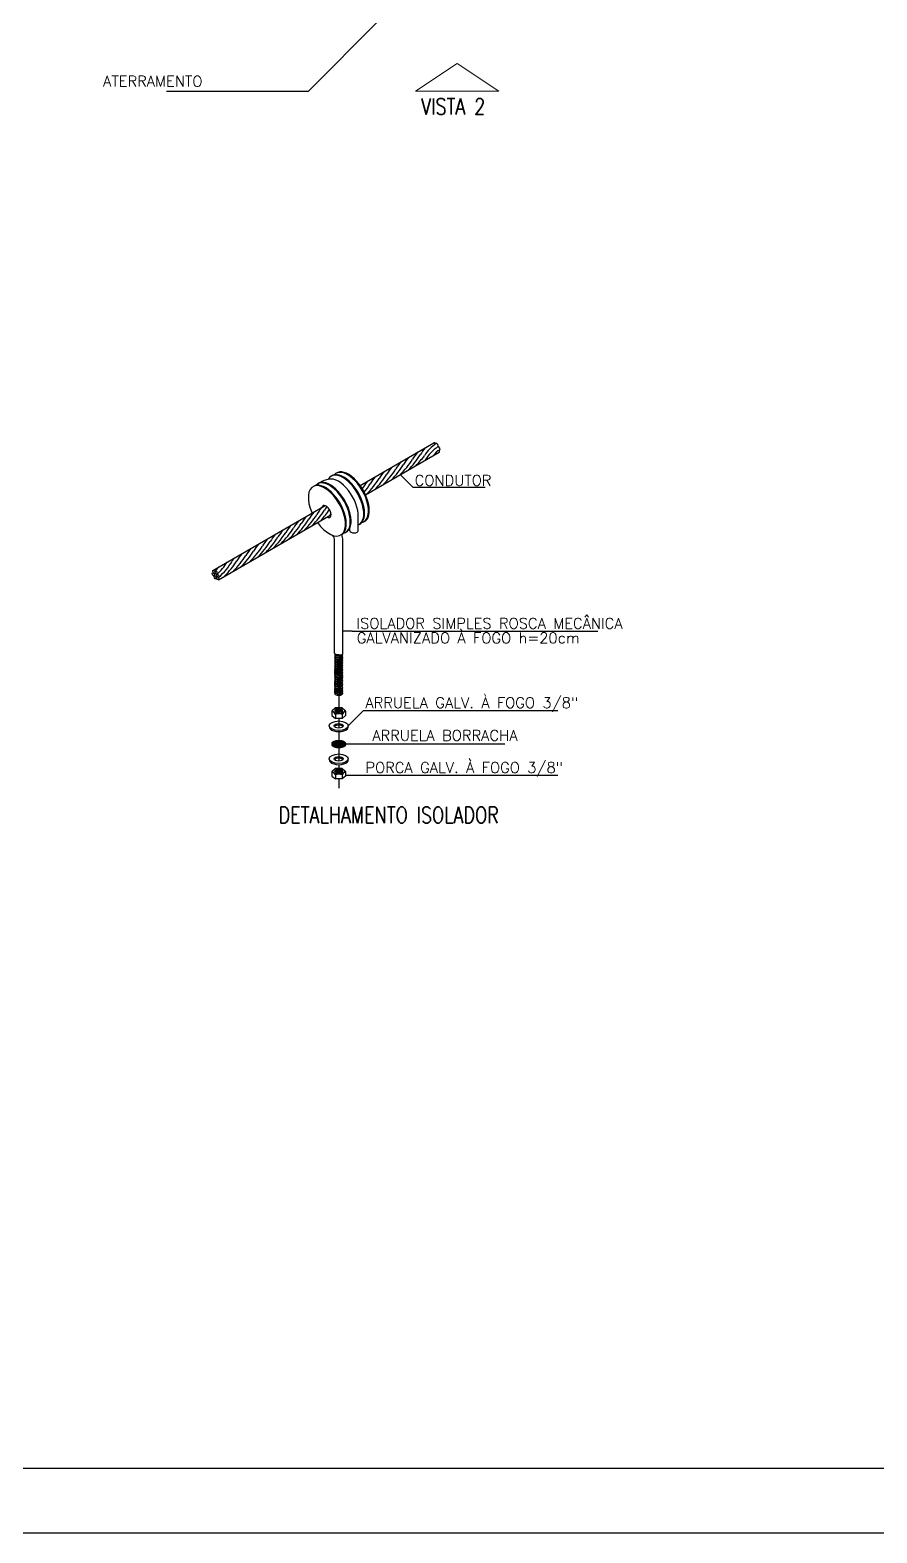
# Model space of a CAD drawing. Header units: millimetres. Extents: x 100 to 940, y 100 to 694.
# Drawn here: x 338.4 to 535.8, y 100 to 450.1 of the extents above; entities that cross this region are included whole.
import ezdxf

# ---------------------------------------------------------------- set-up
doc = ezdxf.new("R2010")
doc.units = ezdxf.units.MM
doc.linetypes.add('DASHDOT', pattern=[25.4, 12.7, -6.35, 0, -6.35])
for name, color, linetype in [('15', 1, 'Continuous'), ('25', 2, 'Continuous'), ('252', 252, 'Continuous'), ('C01', 1, 'Continuous'), ('C02', 2, 'Continuous'), ('DASHDOT', 1, 'DASHDOT'), ('TEXT-1', 152, 'Continuous')]:
    doc.layers.add(name, color=color, linetype=linetype)
doc.layers.add('CORTES', color=160, linetype='Continuous', lineweight=15)
doc.styles.add('25CL', font='ROMANS.shx', dxfattribs={"height": 2.5})
doc.styles.add('ROMANS', font='', dxfattribs={"width": 0.7})
doc.styles.get('ROMANS').set_extended_font_data('romans.shx')

msp = doc.modelspace()

# ---------------------------------------------------------------- hatches: boundary and pattern name
at = {"layer": '15'}
h = msp.add_hatch(color=256, dxfattribs=at)
edge = h.paths.add_edge_path()
edge.add_ellipse((410.336, 283.902), major_axis=(-1.771, 0), ratio=0.5002786, start_angle=172.81478, end_angle=360)
edge.add_ellipse((410.336, 283.902), major_axis=(-1.771, 0), ratio=0.5002786, start_angle=0, end_angle=172.81478)
edge = h.paths.add_edge_path(flags=16)
edge.add_ellipse((410.334, 283.874), major_axis=(-0.841, 0), ratio=0.5000656, start_angle=0, end_angle=360)
h = msp.add_hatch(color=256, dxfattribs=at)
edge = h.paths.add_edge_path()
edge.add_ellipse((410.336, 283.68), major_axis=(-1.771, 0), ratio=0.5002786, start_angle=-7.1404, end_angle=187.18522)
edge.add_ellipse((410.336, 283.902), major_axis=(-1.771, 0), ratio=0.5002786, start_angle=0, end_angle=172.81478, ccw=False)
at = {"layer": '252'}
h = msp.add_hatch(color=256, dxfattribs=at)
edge = h.paths.add_edge_path()
edge.add_ellipse((410.334, 283.594), major_axis=(0.841, 0), ratio=0.5000656, start_angle=19.47009, end_angle=160.52991, ccw=False)
edge.add_ellipse((410.334, 283.874), major_axis=(-0.841, 0), ratio=0.5000656, start_angle=160.52991, end_angle=379.47009)

# ---------------------------------------------------------------- linework, layer by layer
at = {"color": 1}
msp.add_line((403.211, 435.83), (419.788, 452.421), dxfattribs=at)
for points in [[(100, 100), (940, 100), (940, 693.939), (100, 693.939)], [(150, 679), (925, 679), (925, 115), (150, 115)]]:
    msp.add_lwpolyline(points, close=True)
at = {"layer": '15'}
for p, q in [((403.211, 435.83), (370.216, 435.83)), ((413.468, 310.1), (411.318, 310.1)), ((412.551, 288.07), (416.132, 291.652)), ((416.132, 291.652), (461.418, 291.652)), ((411.914, 276.569), (461.418, 276.569))]:
    msp.add_line(p, q, dxfattribs=at)
at = {"layer": '15', "color": 1}
for p, q in [((424.673, 346.566), (427.665, 343.574)), ((444.486, 343.574), (427.665, 343.574)), ((413.468, 310.1), (470.751, 310.1)), ((416.369, 283.75), (411.963, 283.75)), ((449.079, 283.75), (416.369, 283.75))]:
    msp.add_line(p, q, dxfattribs=at)
at = {"layer": '15'}
for start, end in [(150.66995, 158.94415), (251.3319, 275.47763)]:
    msp.add_arc((408.08, 338.321), 1.747, start, end, dxfattribs=at)
for centre, major_axis, ratio, start_param, end_param in [((411.827, 340.58), (-3.256, 5.64), 0.5094834, 3.074856, 6.591245), ((412.936, 341.22), (-3.256, 5.64), 0.5094834, 2.9712639, 6.4529815), ((407.763, 338.234), (-3.256, 5.64), 0.5094834, 3.0913477, 6.3326295), ((408.686, 338.767), (-3.256, 5.64), 0.5094834, 2.9712639, 6.4529815), ((407.505, 337.973), (-0.789, 1.367), 0.5002786, 3.0739805, 6.5646564), ((410.352, 304.899), (-0.975, 0.082), 0.2815466, 0.0969778, 3.0235939), ((410.352, 304.614), (-0.966, 0.081), 0.2815466, 0.017275, 3.1415927), ((410.341, 301.649), (-0.966, 0.081), 0.2815466, 0.017275, 3.1415927), ((410.341, 301.38), (-0.966, 0.081), 0.2815466, 0.017275, 3.1415927), ((410.348, 302.461), (-0.966, 0.081), 0.2815466, 0.017275, 3.1415927), ((410.348, 302.191), (-0.966, 0.081), 0.2815466, 0.017275, 3.1415927), ((410.348, 301.922), (-0.966, 0.081), 0.2815466, 0.017275, 3.1415927), ((410.348, 301.114), (-0.966, 0.081), 0.2815466, 0.017275, 3.1415927), ((410.35, 304.076), (-0.966, 0.081), 0.2815466, 0.017275, 3.1415927), ((410.35, 303.807), (-0.966, 0.081), 0.2815466, 0.017275, 3.1415927), ((410.35, 303.268), (-0.966, 0.081), 0.2815466, 0.017275, 3.1415927), ((410.35, 302.998), (-0.966, 0.081), 0.2815466, 0.017275, 3.1415927), ((410.355, 302.733), (-0.966, 0.081), 0.2815466, 0.017275, 3.1415927), ((410.357, 304.349), (-0.966, 0.081), 0.2815466, 0.017275, 3.1415927), ((410.357, 303.54), (-0.966, 0.081), 0.2815466, 0.017275, 3.1415927), ((410.335, 300.034), (-0.969, 0.081), 0.2805061, 0.0172695, 3.1415872), ((410.341, 300.841), (-0.966, 0.081), 0.2815466, 0.017275, 3.1415927), ((410.341, 300.571), (-0.966, 0.081), 0.2815466, 0.017275, 3.1415927), ((410.344, 298.958), (-0.966, 0.081), 0.2815466, 0.017275, 3.1415927), ((410.344, 298.689), (-0.966, 0.081), 0.2815466, 0.017275, 3.1415927), ((410.344, 298.15), (-0.966, 0.081), 0.2815466, 0.017275, 3.1415927), ((410.344, 297.881), (-0.966, 0.081), 0.2815466, 0.017275, 3.1415927), ((410.346, 300.307), (-0.966, 0.081), 0.2815466, 0.017275, 3.1415927), ((410.349, 297.616), (-0.966, 0.081), 0.2815466, 0.017275, 3.1415927), ((410.351, 299.77), (-0.966, 0.081), 0.2815466, 0.017275, 3.1415927), ((410.351, 299.501), (-0.966, 0.081), 0.2815466, 0.017275, 3.1415927), ((410.351, 299.231), (-0.966, 0.081), 0.2815466, 0.017275, 3.1415927), ((410.351, 298.423), (-0.966, 0.081), 0.2815466, 0.017275, 3.1415927), ((410.465, 298.947), (-1.33, 1.33), 1, 1.7320909, 2.822954), ((410.46, 297.329), (0.146, 1.876), 0.9960108, 2.5961611, 3.6870242), ((410.338, 297.073), (-0.966, 0.081), 0.2815466, 0.017275, 3.1415927), ((410.338, 296.535), (-0.966, 0.081), 0.2815466, 0.017275, 3.1415927), ((410.338, 296.265), (-0.966, 0.081), 0.2815466, 0.017275, 3.1415927), ((410.343, 296), (-0.966, 0.081), 0.2815466, 0.017275, 3.1415927), ((410.345, 296.807), (-0.966, 0.081), 0.2815466, 0.017275, 3.1415927), ((410.335, 291.389), (0.899, 0), 0.5002786, 0.1849104, 2.9727271), ((410.335, 291.231), (0.899, 0), 0.5002786, 0.3647889, 2.7787206), ((410.335, 291.073), (0.899, 0), 0.5002786, 0.5585656, 2.5813018), ((410.335, 290.915), (0.899, 0), 0.5002786, 0.7852923, 2.3667502), ((410.335, 290.757), (-0.899, 0), 0.5002786, 4.215855, 5.2109745), ((410.335, 277.286), (0.899, 0), 0.5002786, 0.1849104, 2.9727271), ((410.335, 277.128), (0.899, 0), 0.5002786, 0.3647889, 2.7787206), ((410.335, 276.97), (-0.899, 0), 0.5002786, 3.7001582, 5.7228944), ((410.335, 276.812), (-0.899, 0), 0.5002786, 3.9268849, 5.5083429), ((410.335, 276.654), (0.899, 0), 0.5002786, 1.0742623, 2.0693819)]:
    msp.add_ellipse(centre, major_axis=major_axis, ratio=ratio, start_param=start_param, end_param=end_param, dxfattribs=at)
at = {"layer": '25'}
for p, q in [((409.379, 304.954), (409.379, 331.194)), ((411.318, 304.785), (411.318, 331.241)), ((409.394, 304.698), (409.596, 304.782)), ((411.318, 304.532), (411.097, 304.662)), ((409.39, 302.006), (409.593, 302.091)), ((409.39, 301.737), (409.593, 301.821)), ((409.393, 301.468), (409.593, 301.55)), ((409.393, 301.198), (409.593, 301.281)), ((409.394, 304.429), (409.593, 304.511)), ((409.397, 304.159), (409.593, 304.24)), ((409.397, 303.89), (409.593, 303.971)), ((409.397, 303.62), (409.593, 303.702)), ((409.397, 303.351), (409.593, 303.432)), ((409.397, 303.081), (409.593, 303.163)), ((409.397, 302.812), (409.593, 302.893)), ((409.397, 302.542), (409.593, 302.624)), ((409.397, 302.273), (409.593, 302.354)), ((411.316, 304.264), (411.108, 304.387)), ((411.316, 303.995), (411.108, 304.117)), ((411.316, 303.725), (411.108, 303.848)), ((411.316, 303.456), (411.108, 303.578)), ((411.316, 303.186), (411.108, 303.309)), ((411.314, 302.918), (411.108, 303.039)), ((411.314, 302.649), (411.108, 302.77)), ((411.314, 302.379), (411.108, 302.501)), ((411.314, 302.11), (411.108, 302.231)), ((411.314, 301.841), (411.108, 301.962)), ((411.312, 301.573), (411.108, 301.692)), ((411.312, 301.303), (411.108, 301.423)), ((411.312, 301.034), (411.108, 301.153)), ((409.366, 300.111), (409.573, 300.194)), ((409.375, 300.918), (409.575, 301.001)), ((409.375, 300.648), (409.575, 300.731)), ((409.378, 298.227), (409.577, 298.31)), ((409.378, 297.957), (409.577, 298.04)), ((409.38, 300.383), (409.573, 300.463)), ((409.383, 297.692), (409.575, 297.772)), ((409.385, 299.847), (409.58, 299.928)), ((409.385, 299.577), (409.58, 299.658)), ((409.392, 299.316), (409.595, 299.4)), ((409.392, 299.046), (409.595, 299.131)), ((409.396, 298.777), (409.595, 298.86)), ((409.396, 298.507), (409.595, 298.59)), ((411.312, 300.764), (411.108, 300.884)), ((411.312, 300.495), (411.108, 300.615)), ((411.31, 300.227), (411.108, 300.345)), ((411.31, 299.957), (411.108, 300.076)), ((411.316, 299.689), (411.11, 299.81)), ((411.316, 299.419), (411.11, 299.54)), ((411.316, 299.15), (411.11, 299.271)), ((411.314, 298.882), (411.11, 299.002)), ((411.314, 298.612), (411.11, 298.732)), ((411.314, 298.343), (411.11, 298.463)), ((411.314, 298.073), (411.11, 298.193)), ((411.314, 297.804), (411.11, 297.924)), ((411.312, 297.536), (411.11, 297.654)), ((409.366, 297.42), (409.575, 297.503)), ((409.366, 295.8), (409.58, 295.892)), ((409.372, 297.15), (409.572, 297.233)), ((409.372, 296.611), (409.572, 296.694)), ((409.372, 296.342), (409.572, 296.425)), ((409.377, 296.077), (409.57, 296.157)), ((409.39, 296.892), (409.59, 296.975)), ((411.309, 296.997), (411.105, 297.117)), ((411.309, 296.727), (411.105, 296.847)), ((411.309, 296.458), (411.105, 296.578)), ((411.309, 296.188), (411.105, 296.308)), ((411.307, 295.92), (411.105, 296.039)), ((411.305, 295.65), (411.105, 295.77)), ((411.312, 297.266), (411.11, 297.385)), ((408.756, 291.481), (408.756, 290.448)), ((409.501, 292.199), (408.81, 291.601)), ((409.545, 290.713), (409.545, 289.764)), ((411.065, 292.237), (409.604, 292.237)), ((411.124, 290.713), (411.124, 289.764)), ((411.168, 292.199), (411.859, 291.601)), ((411.914, 291.481), (411.914, 290.448)), ((408.756, 290.448), (409.545, 289.764)), ((411.124, 289.764), (409.545, 289.764)), ((411.914, 290.448), (411.124, 289.764)), ((408.756, 277.378), (408.756, 276.345)), ((409.501, 278.096), (408.81, 277.498)), ((411.065, 278.134), (409.604, 278.134)), ((411.168, 278.096), (411.859, 277.498)), ((411.914, 277.378), (411.914, 276.345)), ((408.756, 276.345), (409.545, 275.661)), ((409.545, 276.61), (409.545, 275.661)), ((411.124, 275.661), (409.545, 275.661)), ((411.124, 276.61), (411.124, 275.661)), ((411.914, 276.345), (411.124, 275.661))]:
    msp.add_line(p, q, dxfattribs=at)
for centre, radius, start, end in [((408.913, 291.481), 0.158, 130.88457, 180), ((408.43, 290.221), 1.219, 23.81075, 74.50098), ((409.604, 292.079), 0.158, 90, 130.88457), ((410.335, 288.76), 2.106, 67.99693, 112.0248), ((411.065, 292.079), 0.158, 49.11647, 90), ((412.242, 290.218), 1.223, 105.58178, 156.10648), ((411.756, 291.481), 0.158, 0, 49.11647), ((408.913, 277.378), 0.158, 130.88457, 180), ((408.43, 276.118), 1.219, 23.81075, 74.50098), ((409.604, 277.976), 0.158, 90, 130.88457), ((410.335, 274.657), 2.106, 67.99693, 112.0248), ((411.065, 277.976), 0.158, 49.11647, 90), ((412.242, 276.114), 1.223, 105.58178, 156.10648), ((411.756, 277.378), 0.158, 0, 49.11647)]:
    msp.add_arc(centre, radius, start, end, dxfattribs=at)
for centre, major_axis in [((410.335, 291.547), (1.371, 0)), ((410.335, 291.547), (0.899, 0)), ((410.335, 277.444), (1.371, 0)), ((410.335, 277.444), (0.899, 0))]:
    msp.add_ellipse(centre, major_axis=major_axis, ratio=0.5002786, dxfattribs=at)
at = {"layer": 'C01'}
for centre, radius, start, end in [((438.601, 345.733), 9.817, 124.54989, 147.80814), ((445.671, 335.956), 24.036, 142.54282, 147.30418), ((412.854, 361.394), 19.382, 314.66473, 328.21026), ((447.75, 337.157), 24.036, 142.54282, 147.30418), ((414.554, 362.614), 19.582, 314.51687, 323.48941), ((449.556, 338.199), 24.036, 142.54282, 147.30418), ((438.865, 345.032), 9.707, 123.88134, 149.78413), ((436.585, 347.848), 5.274, 120.98356, 142.82631), ((405.084, 356.908), 19.382, 314.66473, 328.21026), ((439.98, 332.671), 24.036, 142.54282, 147.30418), ((407.163, 358.108), 19.382, 314.66473, 328.21026), ((441.785, 333.713), 24.036, 142.54282, 147.30418), ((408.969, 359.151), 19.382, 314.66473, 328.21026), ((443.865, 334.914), 24.036, 142.54282, 147.30418), ((411.049, 360.351), 19.382, 314.66473, 328.21026), ((436.095, 330.428), 24.036, 142.54282, 147.59637), ((401.199, 354.664), 19.382, 321.04797, 328.21026), ((403.278, 355.865), 19.382, 314.66473, 328.21026), ((437.9, 331.47), 24.036, 142.54282, 147.30418), ((386.913, 346.42), 19.382, 314.66473, 328.21026), ((421.81, 322.184), 24.036, 142.54282, 147.30418), ((388.718, 347.462), 19.382, 314.66473, 328.21026), ((423.615, 323.226), 24.036, 142.54282, 147.30418), ((390.524, 348.505), 19.382, 314.66473, 328.21026), ((425.42, 324.268), 24.036, 142.54282, 147.30418), ((391.738, 348.742), 19.382, 318.79334, 327.83788), ((427.225, 325.31), 24.036, 144.88961, 147.30418), ((392.293, 348.103), 19.382, 325.32868, 326.72907), ((381.497, 343.293), 19.382, 314.66473, 328.21026), ((416.394, 319.057), 24.036, 142.54282, 147.30418), ((383.303, 344.336), 19.382, 314.66473, 328.21026), ((418.199, 320.099), 24.036, 142.54282, 147.30418), ((385.108, 345.378), 19.382, 314.66473, 328.21026), ((420.005, 321.141), 24.036, 142.54282, 147.30418), ((408.899, 314.729), 24.036, 142.54282, 147.30418), ((376.082, 340.167), 19.382, 314.66473, 328.21026), ((410.704, 315.772), 24.036, 142.54282, 147.30418), ((377.887, 341.209), 19.382, 314.66473, 328.21026), ((412.784, 316.972), 24.036, 142.54282, 147.30418), ((379.692, 342.251), 19.382, 314.66473, 328.21026), ((414.589, 318.015), 24.036, 142.54282, 147.30418), ((373.932, 332.492), 12.14, 311.40438, 328.59562), ((372.408, 334.188), 15.223, 310.88301, 329.11699), ((370.117, 336.723), 19.382, 314.66473, 328.21026), ((398.254, 318.797), 14.859, 146.01167, 149.34171), ((372.197, 337.924), 19.382, 314.66473, 328.21026), ((406.819, 313.529), 24.036, 142.54282, 147.30418), ((374.002, 338.966), 19.382, 314.66473, 328.21026), ((365.901, 338.815), 21.477, 316.77146, 320.18871)]:
    msp.add_arc(centre, radius, start, end, dxfattribs=at)
at = {"layer": 'C02'}
for p, q in [((415.302, 344.057), (432.51, 353.992)), ((416.561, 341.883), (433.767, 351.816)), ((381.025, 324.27), (407.186, 339.374)), ((382.281, 322.095), (408.515, 337.241)), ((414.885, 333.49), (414.885, 336.76)), ((412.945, 333.49), (412.945, 334.23))]:
    msp.add_line(p, q, dxfattribs=at)
for centre, radius, start, end in [((408.661, 340.682), 4.839, 96.86126, 125.28666), ((407.433, 331.146), 1.947, 1.39558, 42.97342), ((407.433, 331.146), 3.886, 1.39558, 22.30488)]:
    msp.add_arc(centre, radius, start, end, dxfattribs=at)
for centre, major_axis, ratio, start_param, end_param in [((432.72, 353.628), (-0.21, 0.364), 0.5094834, -1.5174292, 0), ((433.243, 353.454), (-0.21, 0.364), 0.5094834, 3.1439459, 6.2831853), ((433.66, 352.734), (-0.21, 0.364), 0.5094834, 3.1415927, 6.2831853), ((433.557, 352.18), (-0.21, 0.364), 0.5094834, 3.1415927, 4.783167), ((412.012, 340.687), (-3.256, 5.64), 0.5094834, 3.0763148, 6.3326295), ((413.12, 341.327), (-3.256, 5.64), 0.5094834, 3.0913477, 6.3326295), ((407.578, 338.127), (-3.256, 5.64), 0.5094834, 1.7617729, 7.6567558), ((408.871, 338.874), (-3.256, 5.64), 0.5094834, 3.0913477, 6.3326295), ((410.759, 339.959), (-3.093, 5.358), 0.5094834, 3.8164841, 6.1412519), ((413.915, 333.49), (0.97, 0), 0.5094834, 3.1415927, 6.2831853), ((410.335, 295.65), (0.97, 0), 0.5094834, 2.8791663, 6.2831853), ((410.337, 287.793), (-2.214, 0), 0.5002786, -0.1246235, 3.2685547), ((410.335, 287.686), (1.051, 0), 0.5000656, 0.346517, 2.7972036), ((410.335, 283.594), (0.841, 0), 0.5000656, 0.346517, 2.7972036), ((410.337, 280.102), (-2.214, 0), 0.5002786, -0.1246235, 3.2685547), ((410.335, 279.995), (1.051, 0), 0.5000656, 0.346517, 2.7972036)]:
    msp.add_ellipse(centre, major_axis=major_axis, ratio=ratio, start_param=start_param, end_param=end_param, dxfattribs=at)
for centre, major_axis, ratio in [((381.132, 323.352), (0.21, -0.364), 0.5094834), ((381.235, 323.906), (0.21, -0.364), 0.5094834), ((381.548, 322.632), (0.21, -0.364), 0.5094834), ((381.655, 323.179), (0.21, -0.364), 0.5094834), ((381.773, 323.713), (0.21, -0.364), 0.5094834), ((382.071, 322.458), (0.21, -0.364), 0.5094834), ((382.193, 322.985), (0.21, -0.364), 0.5094834), ((410.337, 288.07), (-2.214, 0), 0.5002786), ((410.335, 288.036), (-1.051, 0), 0.5000656), ((410.334, 283.874), (-0.841, 0), 0.5000656), ((410.337, 280.379), (-2.214, 0), 0.5002786), ((410.335, 280.345), (-1.051, 0), 0.5000656)]:
    msp.add_ellipse(centre, major_axis=major_axis, ratio=ratio, dxfattribs=at)
at = {"layer": 'CORTES'}
msp.add_lwpolyline([(437.928, 442.392), (428.231, 435.927), (447.624, 435.927)], close=True, dxfattribs=at)
at = {"layer": 'DASHDOT', "ltscale": 10}
for p, q in [((410.335, 295.156), (410.335, 291.097)), ((410.335, 289.764), (410.335, 287.51)), ((410.335, 286.686), (410.335, 279.819)), ((410.335, 278.995), (410.335, 276.994)), ((410.335, 275.661), (410.335, 273.525))]:
    msp.add_line(p, q, dxfattribs=at)

# ---------------------------------------------------------------- texts
at = {"layer": '25', "style": '25CL'}
for s, p in [('ATERRAMENTO', (355.427, 436.984)), ('CONDUTOR', (428.041, 343.97)), ('ISOLADOR SIMPLES ROSCA MECÂNICA', (414.461, 310.658)), ('GALVANIZADO À FOGO h=20cm', (414.532, 307.285)), ('ARRUELA GALV. À FOGO 3/8"', (416.549, 292.165)), ('ARRUELA BORRACHA', (418.141, 284.55)), ('PORCA GALV. À FOGO 3/8"', (416.549, 277.082))]:
    msp.add_text(s, height=2.5, dxfattribs=at).set_placement(p)
at = {"layer": 'TEXT-1', "style": 'ROMANS', "width": 0.8}
for s, p in [('VISTA 2', (429.558, 430.477)), ('DETALHAMENTO ISOLADOR', (396.34, 265.386))]:
    msp.add_text(s, height=3.75, dxfattribs=at).set_placement(p)

doc.saveas('drawing.dxf')
